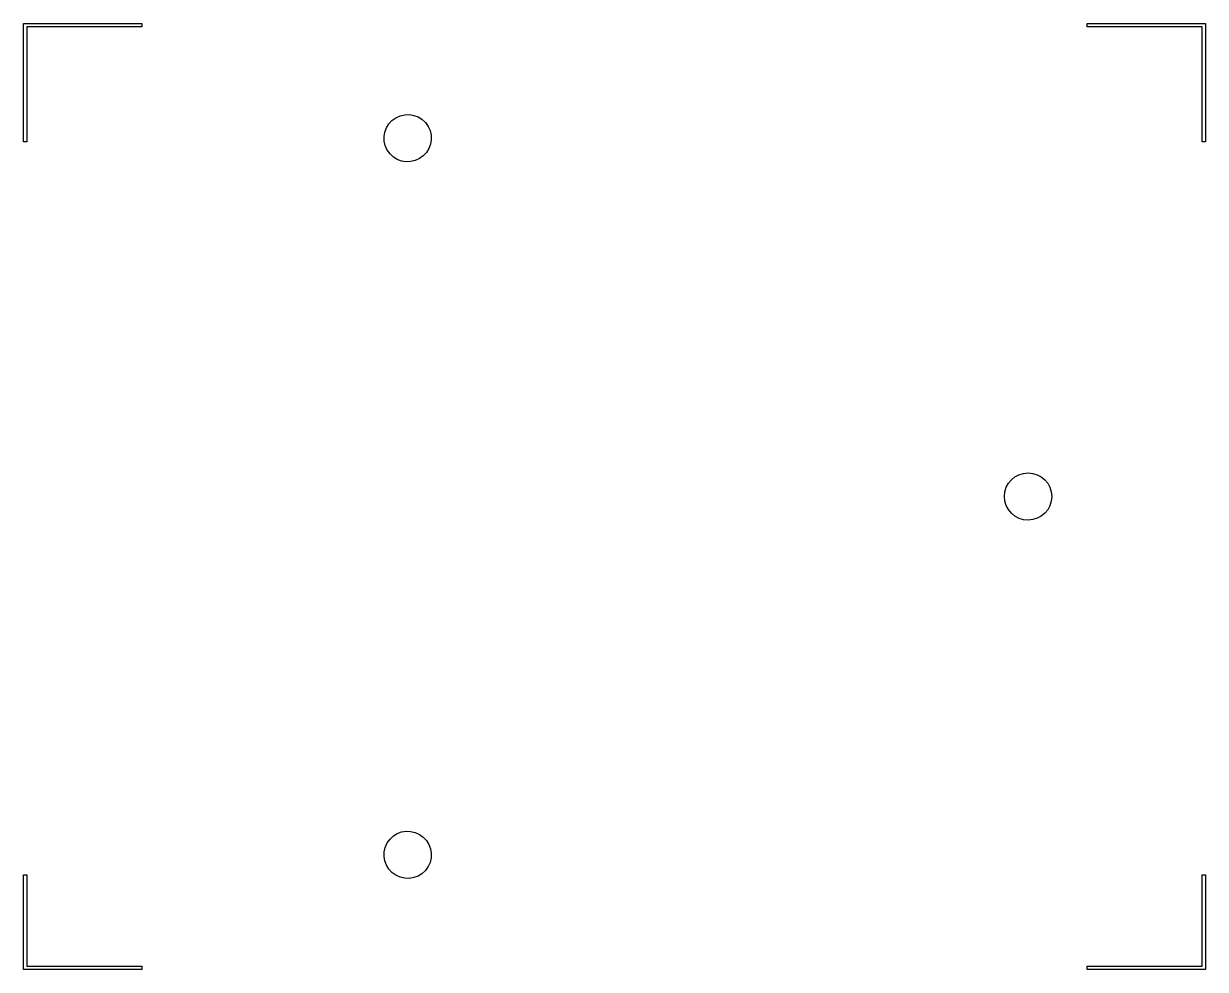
# Model space of a CAD drawing. Extents: x 0 to 10, y 0 to 8.
import ezdxf

# ---------------------------------------------------------------- set-up
doc = ezdxf.new("R2010")
doc.units = 0
doc.layers.add('Layer_1', color=7, linetype='CONTINUOUS')

msp = doc.modelspace()

# ---------------------------------------------------------------- linework, layer by layer
at = {"layer": 'Layer_1', "color": 7}
for points in [[(1.000014, 8.000001), (1.000014, 7.971616), (0.028331, 7.971616), (0.028331, 6.999986), (-0.000001, 6.999986), (-0.000001, 7.98578), (-0.000001, 8.000001), (1.000014, 8.000001), (1.000014, 8.000001)], [(9.999999, 8.000001), (9.999999, 6.999986), (9.971667, 6.999986), (9.971667, 7.971616), (8.999984, 7.971616), (8.999984, 8.000001), (9.999999, 8.000001), (9.999999, 8.000001)], [(0.028331, 0.799979), (0.028331, 0.028333), (1.000014, 0.028333), (1.000014, 0), (-0.000001, 0), (-0.000001, 0.799979), (0.028331, 0.799979), (0.028331, 0.799979)], [(9.999991, 0.799979), (9.999991, 0), (8.999976, 0), (8.999976, 0.028333), (9.971659, 0.028333), (9.971659, 0.799979), (9.999991, 0.799979), (9.999991, 0.799979)]]:
    msp.add_lwpolyline(points, close=True, dxfattribs=at)
for points in [[(3.149987, 7.204294), (3.186925, 7.220928), (3.225264, 7.229607), (3.263905, 7.230624), (3.30175, 7.224274), (3.3377, 7.210851), (3.370656, 7.19065), (3.399519, 7.163964), (3.423192, 7.131089), (3.439433, 7.095202), (3.448276, 7.057195), (3.449571, 7.018194), (3.443172, 6.979325), (3.42928, 6.942465), (3.408657, 6.909337), (3.381996, 6.880843), (3.349986, 6.857884), (3.313048, 6.841249), (3.274709, 6.832571), (3.236067, 6.831554), (3.198223, 6.837904), (3.162273, 6.851327), (3.129317, 6.871529), (3.100454, 6.898214), (3.076782, 6.93109), (3.060147, 6.968028), (3.051469, 7.006367), (3.050452, 7.045008), (3.056802, 7.082853), (3.070225, 7.118802), (3.090426, 7.151758), (3.117112, 7.180621), (3.149987, 7.204294), (3.149987, 7.204294)], [(8.699986, 4.000001), (8.695923, 3.959694), (8.684269, 3.922152), (8.665829, 3.888179), (8.641408, 3.85858), (8.611808, 3.834158), (8.577836, 3.815718), (8.540294, 3.804064), (8.499987, 3.800001), (8.460786, 3.803879), (8.42345, 3.815225), (8.389026, 3.833603), (8.358565, 3.85858), (8.333589, 3.889041), (8.31521, 3.923464), (8.303865, 3.960801), (8.299986, 4.000001), (8.30405, 4.040308), (8.315704, 4.07785), (8.334144, 4.111823), (8.358565, 4.141422), (8.388165, 4.165844), (8.422138, 4.184284), (8.45968, 4.195937), (8.499987, 4.200001), (8.540293, 4.195937), (8.577835, 4.184283), (8.611808, 4.165844), (8.641407, 4.141422), (8.665829, 4.111823), (8.684269, 4.07785), (8.695923, 4.040308), (8.699986, 4.000001), (8.699986, 4.000001)], [(3.349985, 1.142117), (3.381994, 1.119158), (3.408656, 1.090664), (3.429278, 1.057536), (3.44317, 1.020675), (3.44957, 0.981807), (3.448274, 0.942806), (3.439431, 0.904799), (3.42319, 0.868911), (3.399517, 0.836036), (3.370654, 0.809351), (3.337698, 0.78915), (3.301749, 0.775727), (3.263904, 0.769377), (3.225263, 0.770394), (3.186923, 0.779072), (3.149985, 0.795707), (3.11711, 0.819379), (3.090425, 0.848243), (3.070223, 0.881198), (3.0568, 0.917148), (3.05045, 0.954993), (3.051467, 0.993634), (3.060146, 1.031973), (3.07678, 1.068911), (3.100452, 1.101786), (3.129316, 1.128472), (3.162272, 1.148673), (3.198221, 1.162096), (3.236066, 1.168447), (3.274707, 1.16743), (3.313046, 1.158751), (3.349985, 1.142117), (3.349985, 1.142117)]]:
    msp.add_lwpolyline(points, dxfattribs=at)

doc.saveas('drawing.dxf')
